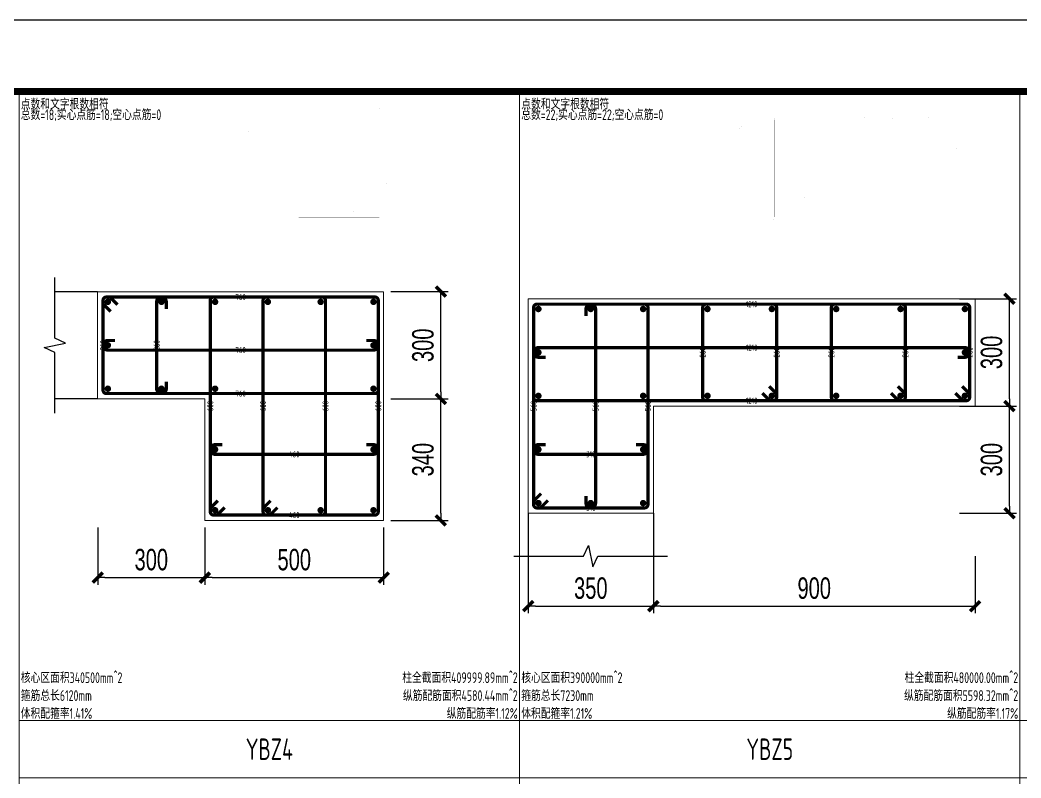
# Model space of a CAD drawing. Extents: x 5874492 to 7194610, y -939842 to -279257.
# Drawn here: x 6421375 to 6435375, y -460080 to -449477 of the extents above; entities that cross this region are included whole.
import ezdxf
from ezdxf.enums import TextEntityAlignment as Align

# ---------------------------------------------------------------- set-up
doc = ezdxf.new("R2010")
doc.units = 0
doc.header["$LTSCALE"] = 1000
for name, color, linetype, lineweight in [('S-大样-REIN', 1, 'Continuous', 20), ('S-大样-实线', 2, 'Continuous', 20), ('S-板-楼板负筋', 1, 'Continuous', 20), ('S-通用-TAB', 7, 'Continuous', 20)]:
    doc.layers.add(name, color=color, linetype=linetype, lineweight=lineweight)
for name, color, linetype in [('S-大样-实线-pdx', 7, 'Continuous'), ('Y-云图图框', 7, 'Continuous'), ('z-计算配筋', 7, 'Continuous'), ('z-详图标注', 3, 'Continuous')]:
    doc.layers.add(name, color=color, linetype=linetype)
doc.layers.add('箍筋长度', color=3, linetype='Continuous', plot=False)
doc.layers.add('配箍校核', color=34, linetype='Continuous', plot=False)
doc.styles.add('_YT_Name', font='', dxfattribs={"width": 0.8})
doc.styles.add('_YT_Sign_Text', font='ros.shx', dxfattribs={"width": 0.8, "bigfont": 'hztxt.shx'})
doc.styles.add('BW_Dim', font='Bweng.shx', dxfattribs={"width": 0.7, "bigfont": 'hztxt.shx'})
doc.styles.add('BW_Rein', font='tssdeng.shx', dxfattribs={"width": 0.7, "bigfont": 'hztxt.shx'})
doc.styles.get("Standard").update_dxf_attribs({"font": 'gbenor.shx', "bigfont": 'gbcbig.shx'})
doc.styles.get('_YT_Name').set_extended_font_data('SimHei')
doc.dimstyles.new('Cyz_20_100', dxfattribs={"dimtxt": 300, "dimasz": 100, "dimexe": 100, "dimexo": 100, "dimgap": 100, "dimtad": 1, "dimdec": 0, "dimlfac": 0.2, "dimzin": 0, "dimdsep": 46, "dimtxsty": 'BW_Dim', "dimblk": '_bwk', "dimcen": 0, "dimclrt": 7, "dimadec": 0, "dimazin": 0, "dimtfac": 1, "dimtdec": 0, "dimtix": 1, "dimtmove": 2, "dimatfit": 0, "dimfxl": 0, "dimtolj": 1, "dimtzin": 0, "dimarcsym": 0})

# ---------------------------------------------------------------- blocks, each defined once
blk = doc.blocks.new('_bwk')
blk.add_line((-1, 0), (0, 0))
at = {"const_width": 0.5}
blk.add_lwpolyline([(-0.7, -0.7), (0.7, 0.7)], dxfattribs=at)
blk = doc.blocks.new('*D2126')
at = {"layer": 'Defpoints', "color": 0, "transparency": 16777216}
for p in [(6426461, -454777), (6427261, -454777), (6426461, -456477)]:
    blk.add_point(p, dxfattribs=at)
at = {"layer": 'z-详图标注', "color": 0, "lineweight": -2, "transparency": 16777216}
for p, q in [((6426561, -454777), (6427361, -454777)), ((6427261, -456377), (6427261, -454877)), ((6426561, -456477), (6427361, -456477))]:
    blk.add_line(p, q, dxfattribs=at)
at = {"layer": 'z-详图标注', "color": 0, "lineweight": -2, "transparency": 16777216, "xscale": 100, "yscale": 100, "zscale": 100}
for p, rotation in [((6427261, -454777), 90), ((6427261, -456477), 270)]:
    blk.add_blockref('_bwk', p, dxfattribs=dict(at, rotation=rotation))
at = {"layer": 'z-详图标注', "color": 7, "transparency": 16777216, "insert": (6427011, -455627), "char_height": 300, "attachment_point": 5, "rotation": 90, "style": 'BW_Dim'}
blk.add_mtext('\\A1;340', dxfattribs=at)
blk = doc.blocks.new('*D2127')
at = {"layer": 'Defpoints', "color": 0, "transparency": 16777216}
for p in [(6426461, -453277), (6427261, -453277), (6426461, -454777)]:
    blk.add_point(p, dxfattribs=at)
at = {"layer": 'z-详图标注', "color": 0, "lineweight": -2, "transparency": 16777216}
for p, q in [((6426561, -453277), (6427361, -453277)), ((6427261, -454677), (6427261, -453377)), ((6426561, -454777), (6427361, -454777))]:
    blk.add_line(p, q, dxfattribs=at)
at = {"layer": 'z-详图标注', "color": 0, "lineweight": -2, "transparency": 16777216, "xscale": 100, "yscale": 100, "zscale": 100}
for p, rotation in [((6427261, -453277), 90), ((6427261, -454777), 270)]:
    blk.add_blockref('_bwk', p, dxfattribs=dict(at, rotation=rotation))
at = {"layer": 'z-详图标注', "color": 7, "transparency": 16777216, "insert": (6427011, -454027), "char_height": 300, "attachment_point": 5, "rotation": 90, "style": 'BW_Dim'}
blk.add_mtext('\\A1;300', dxfattribs=at)
blk = doc.blocks.new('*D2128')
at = {"layer": 'Defpoints', "color": 0, "transparency": 16777216}
for p in [(6422461, -456477), (6423961, -456477), (6423961, -457277)]:
    blk.add_point(p, dxfattribs=at)
at = {"layer": 'z-详图标注', "color": 0, "lineweight": -2, "transparency": 16777216}
for p, q in [((6422461, -456577), (6422461, -457377)), ((6423961, -456577), (6423961, -457377)), ((6422561, -457277), (6423861, -457277))]:
    blk.add_line(p, q, dxfattribs=at)
at = {"layer": 'z-详图标注', "color": 0, "lineweight": -2, "transparency": 16777216, "xscale": 100, "yscale": 100, "zscale": 100, "rotation": 180}
blk.add_blockref('_bwk', (6422461, -457277), dxfattribs=at)
at = {"layer": 'z-详图标注', "color": 0, "lineweight": -2, "transparency": 16777216, "xscale": 100, "yscale": 100, "zscale": 100}
blk.add_blockref('_bwk', (6423961, -457277), dxfattribs=at)
at = {"layer": 'z-详图标注', "color": 7, "transparency": 16777216, "insert": (6423211, -457027), "char_height": 300, "attachment_point": 5, "style": 'BW_Dim'}
blk.add_mtext('\\A1;300', dxfattribs=at)
blk = doc.blocks.new('*D2129')
at = {"layer": 'Defpoints', "color": 0, "transparency": 16777216}
for p in [(6423960.705073, -456477.092464), (6426460.705073, -456477.092464), (6426460.705073, -457277.092464)]:
    blk.add_point(p, dxfattribs=at)
at = {"layer": 'z-详图标注', "color": 0, "lineweight": -2, "transparency": 16777216}
for p, q in [((6423960.705073, -456577.092464), (6423960.705073, -457377.092464)), ((6426460.705073, -456577.092464), (6426460.705073, -457377.092464)), ((6424060.705073, -457277.092464), (6426360.705073, -457277.092464))]:
    blk.add_line(p, q, dxfattribs=at)
at = {"layer": 'z-详图标注', "color": 0, "lineweight": -2, "transparency": 16777216, "xscale": 100, "yscale": 100, "zscale": 100, "rotation": 180}
blk.add_blockref('_bwk', (6423960.705073, -457277.092464), dxfattribs=at)
at = {"layer": 'z-详图标注', "color": 0, "lineweight": -2, "transparency": 16777216, "xscale": 100, "yscale": 100, "zscale": 100}
blk.add_blockref('_bwk', (6426460.705073, -457277.092464), dxfattribs=at)
at = {"layer": 'z-详图标注', "color": 7, "transparency": 16777216, "insert": (6425210.705073, -457027.092464), "char_height": 300, "attachment_point": 5, "style": 'BW_Dim'}
blk.add_mtext('\\A1;500', dxfattribs=at)
blk = doc.blocks.new('*D2130')
at = {"layer": 'Defpoints', "color": 0, "transparency": 16777216}
for p in [(6434414, -454877), (6435214, -454877), (6434414, -456377)]:
    blk.add_point(p, dxfattribs=at)
at = {"layer": 'z-详图标注', "color": 0, "lineweight": -2, "transparency": 16777216}
for p, q in [((6434514, -454877), (6435314, -454877)), ((6435214, -456277), (6435214, -454977)), ((6434514, -456377), (6435314, -456377))]:
    blk.add_line(p, q, dxfattribs=at)
at = {"layer": 'z-详图标注', "color": 0, "lineweight": -2, "transparency": 16777216, "xscale": 100, "yscale": 100, "zscale": 100}
for p, rotation in [((6435214, -454877), 90), ((6435214, -456377), 270)]:
    blk.add_blockref('_bwk', p, dxfattribs=dict(at, rotation=rotation))
at = {"layer": 'z-详图标注', "color": 7, "transparency": 16777216, "insert": (6434964, -455627), "char_height": 300, "attachment_point": 5, "rotation": 90, "style": 'BW_Dim'}
blk.add_mtext('\\A1;300', dxfattribs=at)
blk = doc.blocks.new('*D2131')
at = {"layer": 'Defpoints', "color": 0, "transparency": 16777216}
for p in [(6434414, -453377), (6435214, -453377), (6434414, -454877)]:
    blk.add_point(p, dxfattribs=at)
at = {"layer": 'z-详图标注', "color": 0, "lineweight": -2, "transparency": 16777216}
for p, q in [((6434514, -453377), (6435314, -453377)), ((6435214, -454777), (6435214, -453477)), ((6434514, -454877), (6435314, -454877))]:
    blk.add_line(p, q, dxfattribs=at)
at = {"layer": 'z-详图标注', "color": 0, "lineweight": -2, "transparency": 16777216, "xscale": 100, "yscale": 100, "zscale": 100}
for p, rotation in [((6435214, -453377), 90), ((6435214, -454877), 270)]:
    blk.add_blockref('_bwk', p, dxfattribs=dict(at, rotation=rotation))
at = {"layer": 'z-详图标注', "color": 7, "transparency": 16777216, "insert": (6434964, -454127), "char_height": 300, "attachment_point": 5, "rotation": 90, "style": 'BW_Dim'}
blk.add_mtext('\\A1;300', dxfattribs=at)
blk = doc.blocks.new('*D2132')
at = {"layer": 'Defpoints', "color": 0, "transparency": 16777216}
for p in [(6428483, -456876), (6430233, -456876), (6430233, -457676)]:
    blk.add_point(p, dxfattribs=at)
at = {"layer": 'z-详图标注', "color": 0, "lineweight": -2, "transparency": 16777216}
for p, q in [((6428483, -456976), (6428483, -457776)), ((6430233, -456976), (6430233, -457776)), ((6428583, -457676), (6430133, -457676))]:
    blk.add_line(p, q, dxfattribs=at)
at = {"layer": 'z-详图标注', "color": 0, "lineweight": -2, "transparency": 16777216, "xscale": 100, "yscale": 100, "zscale": 100, "rotation": 180}
blk.add_blockref('_bwk', (6428483, -457676), dxfattribs=at)
at = {"layer": 'z-详图标注', "color": 0, "lineweight": -2, "transparency": 16777216, "xscale": 100, "yscale": 100, "zscale": 100}
blk.add_blockref('_bwk', (6430233, -457676), dxfattribs=at)
at = {"layer": 'z-详图标注', "color": 7, "transparency": 16777216, "insert": (6429358, -457426), "char_height": 300, "attachment_point": 5, "style": 'BW_Dim'}
blk.add_mtext('\\A1;350', dxfattribs=at)
blk = doc.blocks.new('*D2133')
at = {"layer": 'Defpoints', "color": 0, "transparency": 16777216}
for p in [(6430233, -456876), (6434733, -456876), (6434733, -457676)]:
    blk.add_point(p, dxfattribs=at)
at = {"layer": 'z-详图标注', "color": 0, "lineweight": -2, "transparency": 16777216}
for p, q in [((6430233, -456976), (6430233, -457776)), ((6434733, -456976), (6434733, -457776)), ((6430333, -457676), (6434633, -457676))]:
    blk.add_line(p, q, dxfattribs=at)
at = {"layer": 'z-详图标注', "color": 0, "lineweight": -2, "transparency": 16777216, "xscale": 100, "yscale": 100, "zscale": 100, "rotation": 180}
blk.add_blockref('_bwk', (6430233, -457676), dxfattribs=at)
at = {"layer": 'z-详图标注', "color": 0, "lineweight": -2, "transparency": 16777216, "xscale": 100, "yscale": 100, "zscale": 100}
blk.add_blockref('_bwk', (6434733, -457676), dxfattribs=at)
at = {"layer": 'z-详图标注', "color": 7, "transparency": 16777216, "insert": (6432483, -457426), "char_height": 300, "attachment_point": 5, "style": 'BW_Dim'}
blk.add_mtext('\\A1;900', dxfattribs=at)
blk = doc.blocks.new('ECMCTK_A1_横_单行图名--0')
at = {"color": 4}
blk.add_lwpolyline([(0, 0), (841, 0), (841, 594), (0, 594)], close=True, dxfattribs=at)
at = {"const_width": 1}
blk.add_lwpolyline([(25, 10), (831, 10), (831, 584), (25, 584)], close=True, dxfattribs=at)
at = {"color": 80, "flags": 3}
for tag, height, p in [('YTHQINS', 3, (34.31, 585.5)), ('ECMCKEY', 3, (292.07, 288.23)), ('YTTQINS', 5.62, (848.03, 12.81)), ('YTFRAME', 3, (652.76, 5.84)), ('YTBARCODE_T1', 3, (749.78, 5.95))]:
    blk.add_attdef(tag, text='', height=height, dxfattribs=at).set_placement(p, align=Align.MIDDLE_CENTER)
for tag, height, style, width, p in [('证书编号', 4, '_YT_Sign_Text', 0.8, (708.87, 43.81)), ('审查批准号', 4, '_YT_Sign_Text', 0.8, (761.06, 43.81)), ('工程号', 4, '_YT_Sign_Text', 0.5, (804.08, 44.12)), ('设计单位', 6, '_YT_Name', 0.8, (623.75, 38.6)), ('建设单位', 4, '_YT_Sign_Text', 0.8, (734.96, 36.11)), ('阶段', 4, '_YT_Sign_Text', 0.8, (804.08, 35.81)), ('项目号', 4, '_YT_Sign_Text', 0.5, (822.08, 33.72)), ('项目名称', 4, '_YT_Sign_Text', 0.8, (734.96, 28.11)), ('专业', 4, '_YT_Sign_Text', 0.8, (804.08, 27.31)), ('图纸编号', 4, '_YT_Sign_Text', 0.5, (803.93, 19.36)), ('图纸名称', 4.5, '_YT_Name', 0.8, (735.39, 15.06)), ('版本号', 4, '_YT_Sign_Text', 0.8, (822.08, 13)), ('出图比例', 4.2, '_YT_Sign_Text', 0.8, (681.82, 11.78)), ('日期', 4, '_YT_Sign_Text', 0.5, (803.88, 12.13))]:
    blk.add_attdef(tag, text='', height=height, dxfattribs=dict(style=style, width=width)).set_placement(p, align=Align.CENTER)
at = {"style": '_YT_Sign_Text', "width": 0.8, "flags": 3}
for tag, p, height in [('[审定人]', (590.95, 27.81), 4.1), ('{审定人}', (605.87, 26.45), 6.24), ('[校对人]', (642.23, 27.82), 4.1), ('{校对人}', (658.35, 26.53), 6.24), ('{审核人}', (606.98, 18.44), 6.24), ('{设计人}', (658.48, 18.54), 6.24), ('[审核人]', (591.01, 19.76), 4.1), ('[设计人]', (642.47, 20.21), 4.1), ('{项目负责人}', (608.28, 10.72), 6.24), ('{专业负责人}', (658.58, 10.36), 6.24), ('[项目负责人]', (590.78, 12.01), 4.1), ('[专业负责人]', (642.74, 11.77), 4.1)]:
    blk.add_attdef(tag, p, '', height=height, dxfattribs=at)
at = {"color": 80, "flags": 3}
for tag, p in [('YTQRCODE', (551.04, 11.91)), ('YTBZSIT', (25, 10)), ('EXT_TK_LEFT', (25, 10))]:
    blk.add_attdef(tag, p, '', height=3, dxfattribs=at)

msp = doc.modelspace()

# ---------------------------------------------------------------- linework, layer by layer
at = {"layer": 'S-大样-REIN', "const_width": 45}
for points in [[(6422580.7, -453419.6, 1), (6422625.7, -453419.6, 1)], [(6423330.7, -453419.6, 1), (6423375.7, -453419.6, 1)], [(6424080.7, -453419.6, 1), (6424125.7, -453419.6, 1)], [(6424819, -453419.6, 1), (6424864, -453419.6, 1)], [(6425557.4, -453419.6, 1), (6425602.4, -453419.6, 1)], [(6426295.7, -453419.6, 1), (6426340.7, -453419.6, 1)], [(6428602.7, -453519.6, 1), (6428647.7, -453519.6, 1)], [(6429335.2, -453519.6, 1), (6429380.2, -453519.6, 1)], [(6430067.7, -453519.6, 1), (6430112.7, -453519.6, 1)], [(6430967.7, -453519.6, 1), (6431012.7, -453519.6, 1)], [(6431867.7, -453519.6, 1), (6431912.7, -453519.6, 1)], [(6432767.7, -453519.6, 1), (6432812.7, -453519.6, 1)], [(6433667.7, -453519.6, 1), (6433712.7, -453519.6, 1)], [(6434567.7, -453519.6, 1), (6434612.7, -453519.6, 1)], [(6422580.7, -454027.1, 1), (6422625.7, -454027.1, 1)], [(6426295.7, -454027.1, 1), (6426340.7, -454027.1, 1)], [(6428602.7, -454127.1, 1), (6428647.7, -454127.1, 1)], [(6434567.7, -454127.1, 1), (6434612.7, -454127.1, 1)], [(6422580.7, -454634.6, 1), (6422625.7, -454634.6, 1)], [(6423330.7, -454634.6, 1), (6423375.7, -454634.6, 1)], [(6424080.7, -454634.6, 1), (6424125.7, -454634.6, 1)], [(6426295.7, -454634.6, 1), (6426340.7, -454634.6, 1)], [(6428602.7, -454734.6, 1), (6428647.7, -454734.6, 1)], [(6430067.7, -454734.6, 1), (6430112.7, -454734.6, 1)], [(6430967.7, -454734.6, 1), (6431012.7, -454734.6, 1)], [(6431867.7, -454734.6, 1), (6431912.7, -454734.6, 1)], [(6432767.7, -454734.6, 1), (6432812.7, -454734.6, 1)], [(6433667.7, -454734.6, 1), (6433712.7, -454734.6, 1)], [(6434567.7, -454734.6, 1), (6434612.7, -454734.6, 1)], [(6424080.7, -455484.6, 1), (6424125.7, -455484.6, 1)], [(6426295.7, -455484.6, 1), (6426340.7, -455484.6, 1)], [(6428602.7, -455484.6, 1), (6428647.7, -455484.6, 1)], [(6430067.7, -455484.6, 1), (6430112.7, -455484.6, 1)], [(6428602.7, -456234.6, 1), (6428647.7, -456234.6, 1)], [(6429335.2, -456234.6, 1), (6429380.2, -456234.6, 1)], [(6430067.7, -456234.6, 1), (6430112.7, -456234.6, 1)], [(6424080.7, -456334.6, 1), (6424125.7, -456334.6, 1)], [(6424819, -456334.6, 1), (6424864, -456334.6, 1)], [(6425557.4, -456334.6, 1), (6425602.4, -456334.6, 1)], [(6426295.7, -456334.6, 1), (6426340.7, -456334.6, 1)]]:
    msp.add_lwpolyline(points, format="xyb", close=True, dxfattribs=at)
at = {"layer": 'S-大样-实线'}
for points in [[(6423960.7, -454777.1), (6423960.7, -456477.1), (6426460.7, -456477.1), (6426460.7, -453277.1), (6422460.7, -453277.1), (6422460.7, -454777.1)], [(6430232.7, -454877.1), (6434732.7, -454877.1), (6434732.7, -453377.1), (6428482.7, -453377.1), (6428482.7, -456377.1), (6430232.7, -456377.1)]]:
    msp.add_lwpolyline(points, close=True, dxfattribs=at)
at = {"layer": 'S-大样-实线-pdx'}
for points in [[(6421860.7, -454977.1), (6421860.7, -454127.1), (6421710.7, -454057.1), (6422010.7, -453997.1), (6421860.7, -453927.1), (6421860.7, -453077.1)], [(6422460.7, -453277.1), (6421860.7, -453277.1)], [(6422460.7, -454777.1), (6421860.7, -454777.1)], [(6428482.7, -456377.1), (6428482.7, -456977.1)], [(6430232.7, -456377.1), (6430232.7, -456977.1)], [(6428282.7, -456977.1), (6429257.7, -456977.1), (6429327.7, -456827.1), (6429387.7, -457127.1), (6429457.7, -456977.1), (6430432.7, -456977.1)]]:
    msp.add_lwpolyline(points, dxfattribs=at)
at = {"layer": 'S-板-楼板负筋'}
for points, const_width in [([(6424494.9, -450759.1), (6424449, -450713.1, -0.1989124), (6424442, -450696.1), (6424442, -450682.3, -0.4142136), (6424466, -450658.3), (6426343, -450658.3, -0.4142136), (6426367, -450682.3), (6426367, -451309.3, -0.4142135), (6426343, -451333.3), (6424466, -451333.3, -0.4142136), (6424442, -451309.3), (6424442, -450682.3, -0.4142136), (6424466, -450658.3), (6424479.7, -450658.3, -0.1989124), (6424496.7, -450665.4), (6424542.7, -450711.3)], 0.1), ([(6425718.1, -452111.6), (6425672.1, -452157.6, -0.1989124), (6425655.2, -452164.6), (6425641.4, -452164.6, -0.4142136), (6425617.4, -452140.6), (6425617.4, -450663.6, -0.4142136), (6425641.4, -450639.6), (6426030, -450639.6, -0.4142136), (6426054, -450663.6), (6426054, -452140.6, -0.4142136), (6426030, -452164.6), (6425641.4, -452164.6, -0.4142136), (6425617.4, -452140.6), (6425617.4, -452126.8, -0.1989124), (6425624.4, -452109.8), (6425670.4, -452063.9)], 0.1), ([(6424940.7, -451380.8), (6424940.7, -451430.8, -1), (6424873.2, -451430.8), (6424873.2, -450823.3, -1), (6424940.7, -450823.3), (6424940.7, -450873.3)], 0.1), ([(6425348.9, -452186.6), (6425303, -452232.6, -0.1989124), (6425286, -452239.6), (6425272.2, -452239.6, -0.4142136), (6425248.2, -452215.6), (6425248.2, -450738.6, -0.4142136), (6425272.2, -450714.6), (6426399.2, -450714.6, -0.4142136), (6426423.2, -450738.6), (6426423.2, -452215.6, -0.4142136), (6426399.2, -452239.6), (6425272.2, -452239.6, -0.4142136), (6425248.2, -452215.6), (6425248.2, -452201.8, -0.1989124), (6425255.2, -452184.8), (6425301.2, -452138.9)], 0.1), ([(6434495.2, -451488.9), (6434541.2, -451534.8, -0.1989124), (6434548.2, -451551.8), (6434548.2, -451565.6, -0.4142136), (6434524.2, -451589.6), (6431522.2, -451589.6, -0.4142136), (6431498.2, -451565.6), (6431498.2, -450938.6, -0.4142136), (6431522.2, -450914.6), (6434524.2, -450914.6, -0.4142136), (6434548.2, -450938.6), (6434548.2, -451565.6, -0.4142136), (6434524.2, -451589.6), (6434510.4, -451589.6, -0.1989124), (6434493.4, -451582.6), (6434447.5, -451536.6)], 0.1), ([(6431864.5, -450923.3), (6431864.5, -450873.3, -1), (6431932, -450873.3), (6431932, -452230.8, -1), (6431864.5, -452230.8), (6431864.5, -452180.8)], 0.1), ([(6433097.5, -451461.6), (6433143.4, -451507.6, 0.1989124), (6433160.4, -451514.6), (6433174.2, -451514.6, 0.4142136), (6433198.2, -451490.6), (6433198.2, -450863.6, 0.4142136), (6433174.2, -450839.6), (6432704.7, -450839.6, 0.4142136), (6432680.7, -450863.6), (6432680.7, -451490.6, 0.4142136), (6432704.7, -451514.6), (6433174.2, -451514.6, 0.4142136), (6433198.2, -451490.6), (6433198.2, -451476.8, 0.1989124), (6433191.2, -451459.8), (6433145.2, -451413.9)], 0.1), ([(6433997.5, -451461.6), (6434043.4, -451507.6, 0.1989124), (6434060.4, -451514.6), (6434074.2, -451514.6, 0.4142136), (6434098.2, -451490.6), (6434098.2, -450863.6, 0.4142136), (6434074.2, -450839.6), (6433604.7, -450839.6, 0.4142136), (6433580.7, -450863.6), (6433580.7, -451490.6, 0.4142136), (6433604.7, -451514.6), (6434074.2, -451514.6, 0.4142136), (6434098.2, -451490.6), (6434098.2, -451476.8, 0.1989124), (6434091.2, -451459.8), (6434045.2, -451413.9)], 0.1), ([(6426414.5, -451018.3), (6426464.5, -451018.3, -1), (6426464.5, -451085.8), (6424607, -451085.8, -1), (6424607, -451018.3), (6424657, -451018.3)], 0.1), ([(6431542.7, -452342.9), (6431496.7, -452388.8, -0.1989124), (6431479.7, -452395.8), (6431466, -452395.8, -0.4142136), (6431442, -452371.8), (6431442, -450994.8, -0.4142136), (6431466, -450970.8), (6432218, -450970.8, -0.4142136), (6432242, -450994.8), (6432242, -452371.8, -0.4142136), (6432218, -452395.8), (6431466, -452395.8, -0.4142136), (6431442, -452371.8), (6431442, -452358.1, -0.1989124), (6431449, -452341.1), (6431494.9, -452295.1)], 0.1), ([(6431507, -451285.8), (6431457, -451285.8, -1), (6431457, -451218.3), (6434439.5, -451218.3, -1), (6434439.5, -451285.8), (6434389.5, -451285.8)], 0.1), ([(6426414.5, -451747.1), (6426464.5, -451747.1, -1), (6426464.5, -451814.6), (6425357, -451814.6, -1), (6425357, -451747.1), (6425407, -451747.1)], 0.1), ([(6432289.5, -451897.1), (6432339.5, -451897.1, -1), (6432339.5, -451964.6), (6431607, -451964.6, -1), (6431607, -451897.1), (6431657, -451897.1)], 0.1), ([(6422641.7, -453553.5), (6422549.8, -453461.6, -0.1989124), (6422535.7, -453427.7), (6422535.7, -453400.1, -0.4142136), (6422583.7, -453352.1), (6426337.7, -453352.1, -0.4142136), (6426385.7, -453400.1), (6426385.7, -454654.1, -0.4142135), (6426337.7, -454702.1), (6422583.7, -454702.1, -0.4142136), (6422535.7, -454654.1), (6422535.7, -453400.1, -0.4142136), (6422583.7, -453352.1), (6422611.3, -453352.1, -0.1989124), (6422645.2, -453366.2), (6422737.1, -453458.1)], 45), ([(6423420.7, -454534.6), (6423420.7, -454634.6, -1), (6423285.7, -454634.6), (6423285.7, -453419.6, -1), (6423420.7, -453419.6), (6423420.7, -453519.6)], 45), ([(6424237.1, -456296.1), (6424145.2, -456388, -0.1989124), (6424111.3, -456402.1), (6424083.7, -456402.1, -0.4142136), (6424035.7, -456354.1), (6424035.7, -453400.1, -0.4142136), (6424083.7, -453352.1), (6426337.7, -453352.1, -0.4142136), (6426385.7, -453400.1), (6426385.7, -456354.1, -0.4142136), (6426337.7, -456402.1), (6424083.7, -456402.1, -0.4142136), (6424035.7, -456354.1), (6424035.7, -456326.5, -0.1989124), (6424049.8, -456292.6), (6424141.7, -456200.7)], 45), ([(6424975.5, -456296.1), (6424883.6, -456388, -0.1989124), (6424849.6, -456402.1), (6424822, -456402.1, -0.4142136), (6424774, -456354.1), (6424774, -453400.1, -0.4142136), (6424822, -453352.1), (6425599.4, -453352.1, -0.4142136), (6425647.4, -453400.1), (6425647.4, -456354.1, -0.4142136), (6425599.4, -456402.1), (6424822, -456402.1, -0.4142136), (6424774, -456354.1), (6424774, -456326.5, -0.1989124), (6424788.1, -456292.6), (6424880, -456200.7)], 45), ([(6428759.1, -456196.1), (6428667.2, -456288, -0.1989124), (6428633.3, -456302.1), (6428605.7, -456302.1, -0.4142136), (6428557.7, -456254.1), (6428557.7, -453500.1, -0.4142136), (6428605.7, -453452.1), (6430109.7, -453452.1, -0.4142136), (6430157.7, -453500.1), (6430157.7, -456254.1, -0.4142136), (6430109.7, -456302.1), (6428605.7, -456302.1, -0.4142136), (6428557.7, -456254.1), (6428557.7, -456226.5, -0.1989124), (6428571.8, -456192.6), (6428663.7, -456100.7)], 45), ([(6434551.7, -454600.7), (6434643.6, -454692.6, -0.1989124), (6434657.7, -454726.5), (6434657.7, -454754.1, -0.4142136), (6434609.7, -454802.1), (6428605.7, -454802.1, -0.4142136), (6428557.7, -454754.1), (6428557.7, -453500.1, -0.4142136), (6428605.7, -453452.1), (6434609.7, -453452.1, -0.4142136), (6434657.7, -453500.1), (6434657.7, -454754.1, -0.4142136), (6434609.7, -454802.1), (6434582.1, -454802.1, -0.1989124), (6434548.2, -454788), (6434456.3, -454696.1)], 45), ([(6429290.2, -453619.6), (6429290.2, -453519.6, -1), (6429425.2, -453519.6), (6429425.2, -456234.6, -1), (6429290.2, -456234.6), (6429290.2, -456134.6)], 45), ([(6431756.3, -454696.1), (6431848.2, -454788, 0.1989124), (6431882.1, -454802.1), (6431909.7, -454802.1, 0.4142136), (6431957.7, -454754.1), (6431957.7, -453500.1, 0.4142136), (6431909.7, -453452.1), (6430970.7, -453452.1, 0.4142136), (6430922.7, -453500.1), (6430922.7, -454754.1, 0.4142136), (6430970.7, -454802.1), (6431909.7, -454802.1, 0.4142136), (6431957.7, -454754.1), (6431957.7, -454726.5, 0.1989124), (6431943.6, -454692.6), (6431851.7, -454600.7)], 45), ([(6433556.3, -454696.1), (6433648.2, -454788, 0.1989124), (6433682.1, -454802.1), (6433709.7, -454802.1, 0.4142136), (6433757.7, -454754.1), (6433757.7, -453500.1, 0.4142136), (6433709.7, -453452.1), (6432770.7, -453452.1, 0.4142136), (6432722.7, -453500.1), (6432722.7, -454754.1, 0.4142136), (6432770.7, -454802.1), (6433709.7, -454802.1, 0.4142136), (6433757.7, -454754.1), (6433757.7, -454726.5, 0.1989124), (6433743.6, -454692.6), (6433651.7, -454600.7)], 45), ([(6426218.2, -453959.6), (6426318.2, -453959.6, -1), (6426318.2, -454094.6), (6422603.2, -454094.6, -1), (6422603.2, -453959.6), (6422703.2, -453959.6)], 45), ([(6428725.2, -454194.6), (6428625.2, -454194.6, -1), (6428625.2, -454059.6), (6434590.2, -454059.6, -1), (6434590.2, -454194.6), (6434490.2, -454194.6)], 45), ([(6426218.2, -455417.1), (6426318.2, -455417.1, -1), (6426318.2, -455552.1), (6424103.2, -455552.1, -1), (6424103.2, -455417.1), (6424203.2, -455417.1)], 45), ([(6429990.2, -455417.1), (6430090.2, -455417.1, -1), (6430090.2, -455552.1), (6428625.2, -455552.1, -1), (6428625.2, -455417.1), (6428725.2, -455417.1)], 45)]:
    msp.add_lwpolyline(points, format="xyb", dxfattribs=dict(at, const_width=const_width))
at = {"layer": 'S-通用-TAB'}
for points in [[(6421360.7, -462477.1), (6421360.7, -450477.1), (6428360.7, -450477.1), (6428360.7, -462477.1), (6421360.7, -462477.1), (6421360.7, -459277.1), (6428360.7, -459277.1), (6428360.7, -460077.1), (6421360.7, -460077.1), (6421360.7, -460877.1), (6428360.7, -460877.1), (6428360.7, -461677.1), (6421360.7, -461677.1), (6421360.7, -462477.1)], [(6428360.7, -462477.1), (6428360.7, -450477.1), (6435360.7, -450477.1), (6435360.7, -462477.1), (6428360.7, -462477.1), (6428360.7, -459277.1), (6435360.7, -459277.1), (6435360.7, -460077.1), (6428360.7, -460077.1), (6428360.7, -460877.1), (6435360.7, -460877.1), (6435360.7, -461677.1), (6428360.7, -461677.1), (6428360.7, -462477.1)]]:
    msp.add_lwpolyline(points, dxfattribs=at)
msp.add_lwpolyline([(6435360.7, -450477.1), (6446510.7, -450477.1), (6446510.7, -462477.1), (6435360.7, -462477.1), (6435360.7, -459277.1), (6446510.7, -459277.1), (6446510.7, -460077.1), (6435360.7, -460077.1), (6435360.7, -460877.1), (6446510.7, -460877.1), (6446510.7, -461677.1), (6435360.7, -461677.1)], close=True, dxfattribs=at)

# ---------------------------------------------------------------- block references
at = {"layer": 'Y-云图图框', "xscale": 100, "yscale": 100, "zscale": 100}
msp.add_blockref('ECMCTK_A1_横_单行图名--0', (6396110.7, -508877.1), dxfattribs=at)

# ---------------------------------------------------------------- texts
at = {"layer": 'z-计算配筋', "color": 3, "style": 'BW_Rein', "width": 0.7}
for s, p in [('YBZ4', (6424860.7, -459677.1)), ('YBZ5', (6431860.7, -459677.1))]:
    msp.add_text(s, height=300, dxfattribs=at).set_placement(p, align=Align.MIDDLE_CENTER)
at = {"layer": '箍筋长度', "style": 'BW_Rein', "width": 0.7}
for s, rotation, p in [('760', 360, (6424460.7, -453352.1)), ('260', 90, (6422535.7, -454027.1)), ('260', 90, (6423285.7, -454027.1)), ('760', 360, (6424460.7, -454094.6)), ('260', 90, (6430922.7, -454127.1)), ('260', 90, (6431957.7, -454127.1)), ('260', 90, (6432722.7, -454127.1)), ('260', 90, (6433757.7, -454127.1)), ('260', 90, (6434657.7, -454127.1)), ('760', 0, (6424460.7, -454702.1)), ('600', 90, (6424035.7, -454877.1)), ('600', 90, (6424774, -454877.1)), ('600', 90, (6425647.4, -454877.1)), ('600', 90, (6426385.7, -454877.1)), ('560', 90, (6428557.7, -454877.1)), ('560', 90, (6429425.2, -454877.1)), ('560', 90, (6430157.7, -454877.1)), ('460', 360, (6425210.7, -455552.1)), ('460', 360, (6425210.7, -456402.1))]:
    msp.add_text(s, height=85, rotation=rotation, dxfattribs=at).set_placement(p, align=Align.MIDDLE_CENTER)
for s, p in [('1210', (6431607.7, -453452.1)), ('1210', (6431607.7, -454059.6)), ('1210', (6431607.7, -454802.1)), ('310', (6429357.7, -455552.1)), ('310', (6429357.7, -456302.1))]:
    msp.add_text(s, height=85, dxfattribs=at).set_placement(p, align=Align.MIDDLE_CENTER)
at = {"layer": '配箍校核', "style": 'BW_Rein', "width": 0.7}
for s, p in [('点数和文字根数相符', (6421385.7, -450727.1)), ('点数和文字根数相符', (6428385.7, -450727.1)), ('总数=18;实心点筋=18;空心点筋=0', (6421385.7, -450877.1)), ('总数=22;实心点筋=22;空心点筋=0', (6428385.7, -450877.1)), ('核心区面积340500mm^ 2', (6421385.7, -458752.1)), ('核心区面积390000mm^ 2', (6428385.7, -458752.1)), ('箍筋总长6120mm', (6421385.7, -459002.1)), ('箍筋总长7230mm', (6428385.7, -459002.1)), ('体积配箍率1.41%', (6421385.7, -459252.1)), ('体积配箍率1.21%', (6428385.7, -459252.1))]:
    msp.add_text(s, height=150, dxfattribs=at).set_placement(p)
for s, p in [('柱全截面积409999.89mm^ 2', (6428335.7, -458752.1)), ('柱全截面积480000.00mm^ 2', (6435335.7, -458752.1)), ('纵筋配筋面积4580.44mm^ 2', (6428335.7, -459002.1)), ('纵筋配筋面积5598.32mm^ 2', (6435335.7, -459002.1)), ('纵筋配筋率1.12%', (6428335.7, -459252.1)), ('纵筋配筋率1.17%', (6435335.7, -459252.1))]:
    msp.add_text(s, height=150, dxfattribs=at).set_placement(p, align=Align.RIGHT)

# ---------------------------------------------------------------- dimensions: what is measured, and where the dimension line sits
at = {"layer": 'z-详图标注'}
for base, p1, p2, picture, middle in [((6427260.7, -453277.1), (6426460.7, -454777.1), (6426460.7, -453277.1), '*D2127', (6427010.7, -454027.1)), ((6435213.7, -453377.1), (6434413.7, -454877.1), (6434413.7, -453377.1), '*D2131', (6434963.7, -454127.1)), ((6427260.7, -454777.1), (6426460.7, -456477.1), (6426460.7, -454777.1), '*D2126', (6427010.7, -455627.1)), ((6435213.7, -454877.1), (6434413.7, -456377.1), (6434413.7, -454877.1), '*D2130', (6434963.7, -455627.1))]:
    dim = msp.add_linear_dim(base=base, p1=p1, p2=p2, angle=90, dimstyle='Cyz_20_100', dxfattribs=at)
    dim.commit()
    dim.dimension.update_dxf_attribs({"geometry": picture, "text_midpoint": middle})
for base, p1, p2, picture, middle in [((6423960.7, -457277.1), (6422460.7, -456477.1), (6423960.7, -456477.1), '*D2128', (6423210.7, -457027.1)), ((6426460.7, -457277.1), (6423960.7, -456477.1), (6426460.7, -456477.1), '*D2129', (6425210.7, -457027.1)), ((6430232.7, -457676.1), (6428482.7, -456876.1), (6430232.7, -456876.1), '*D2132', (6429357.7, -457426.1)), ((6434732.7, -457676.1), (6430232.7, -456876.1), (6434732.7, -456876.1), '*D2133', (6432482.7, -457426.1))]:
    dim = msp.add_linear_dim(base=base, p1=p1, p2=p2, dimstyle='Cyz_20_100', dxfattribs=at)
    dim.commit()
    dim.dimension.update_dxf_attribs({"geometry": picture, "text_midpoint": middle})

doc.saveas('drawing.dxf')
